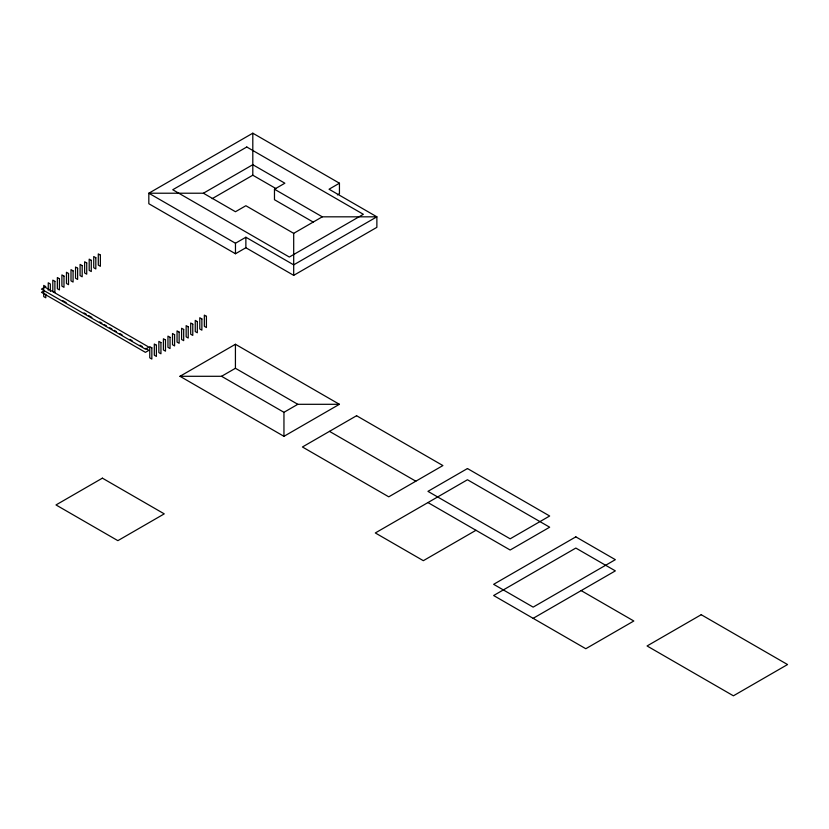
<?xml version="1.0" encoding="UTF-8"?>
<svg xmlns="http://www.w3.org/2000/svg" width="829" height="829" viewBox="0 0 829 829"><rect width="100%" height="100%" fill="white"/><g stroke="black" fill="none" stroke-linecap="round" stroke-linejoin="round"><path stroke-width="1.24" d="M339.444 183.209L252.804 133.189L148.826 193.219L148.826 203.727L235.467 253.747L245.871 247.747L293.694 275.352L376.874 227.333L376.874 216.825L329.051 189.219L339.444 183.209L339.444 193.717L337.362 194.919M274.472 189.219L322.294 216.825L376.874 216.825L293.694 264.855L245.871 237.239L235.467 243.239L148.826 193.219L203.406 193.219L252.804 164.702L284.865 183.209L274.472 189.219L274.472 199.716L313.393 222.193M44.051 290.813L41.45 292.316L145.427 352.346L148.888 350.335L145.531 348.408M212.183 198.649L252.804 175.209L276.016 188.608M203.406 193.219L235.467 211.727L245.871 205.727L293.694 233.343L322.294 216.825M179.976 376.293L235.426 344.273L339.403 404.303L283.953 436.323L179.976 376.293L221.561 376.293L283.953 412.314L297.808 404.303L339.403 404.303M221.561 376.293L235.426 368.283L297.808 404.303M475.981 530.291L423.339 560.684L375.309 532.954L467.463 479.753L549.668 527.203L510.156 550.021L427.951 502.561M533.151 618.33L615.346 570.88L575.834 548.062L493.638 595.523L585.792 648.724L633.822 621.004L581.181 590.611M329.496 431.36L415.826 481.203M45.792 286.606L43.709 285.404L43.709 296.606L45.792 297.808L45.792 294.077M62.807 300.637L66.154 302.575M84.05 312.906L86.278 314.191M88.516 315.486L91.874 317.424M99.698 321.942L101.936 323.227M104.174 324.522L106.402 325.807M109.76 327.745L111.998 329.04M114.236 330.325L116.464 331.621M119.822 333.559L122.06 334.854M129.884 339.372L132.122 340.657M139.946 345.175L142.184 346.47M293.694 233.343L293.694 275.352M283.953 412.314L283.953 436.323M252.804 133.189L252.804 175.209M245.871 237.239L245.871 247.747M235.467 243.239L235.467 253.747M235.426 344.273L235.426 368.283M50.341 291.445L50.341 283.984L48.258 282.782L48.258 290.254M246.773 147.002L172.753 189.737L289.331 257.042L363.351 214.307L246.773 147.002M44.911 287.114L41.45 289.114L145.427 349.144L148.888 347.133L44.911 287.114M102.392 478.157L55.999 504.944L117.863 540.653L164.256 513.866L102.392 478.157M356.574 415.723L302.43 446.986L388.76 496.83L442.904 465.566L356.574 415.723M467.463 468.54L427.951 491.359L510.156 538.819L549.668 516.001L467.463 468.54M575.834 536.86L493.638 584.321L533.151 607.129L615.346 559.668L575.834 536.86M701.22 614.703L647.066 645.967L733.406 695.811L787.55 664.547L701.22 614.703M100.371 255.094L98.288 253.892L98.288 265.104L100.371 266.296L100.371 255.094M206.421 316.326L204.338 315.124L204.338 326.325L206.421 327.528L206.421 316.326M95.822 257.726L93.739 256.524L93.739 267.726L95.822 268.928L95.822 257.726M201.872 318.947L199.789 317.745L199.789 328.958L201.872 330.16L201.872 318.947M91.273 260.347L89.19 259.145L89.19 270.347L91.273 271.549L91.273 260.347M197.323 321.579L195.25 320.377L195.25 331.579L197.323 332.781L197.323 321.579M86.724 262.969L84.641 261.767L84.641 272.979L86.724 274.181L86.724 262.969M192.774 324.201L190.701 322.999L190.701 334.211L192.774 335.403L192.774 324.201M82.175 265.601L80.092 264.399L80.092 275.601L82.175 276.803L82.175 265.601M188.224 326.823L186.152 325.631L186.152 336.833L188.224 338.035L188.224 326.823M77.625 268.223L75.543 267.021L75.543 278.233L77.625 279.425L77.625 268.223M183.675 329.455L181.603 328.253L181.603 339.455L183.675 340.657L183.675 329.455M73.076 270.855L71.004 269.653L71.004 280.855L73.076 282.057L73.076 270.855M179.137 332.077L177.054 330.875L177.054 342.087L179.137 343.289L179.137 332.077M68.527 273.477L66.455 272.275L66.455 283.477L68.527 284.679L68.527 273.477M174.587 334.709L172.505 333.507L172.505 344.709L174.587 345.911L174.587 334.709M63.978 276.098L61.906 274.907L61.906 286.109L63.978 287.311L63.978 276.098M170.038 337.33L167.955 336.128L167.955 347.341L170.038 348.532L170.038 337.33M59.429 278.731L57.356 277.528L57.356 288.73L59.429 289.932L59.429 278.731M165.489 339.952L163.406 338.76L163.406 349.962L165.489 351.164L165.489 339.952M54.89 281.352L52.807 280.15L52.807 291.362L54.89 292.564L54.89 281.352M160.94 342.584L158.857 341.382L158.857 352.584L160.94 353.786L160.94 342.584M156.391 345.206L154.308 344.004L154.308 355.216L156.391 356.418L156.391 345.206M151.842 347.838L149.759 346.636L149.759 357.838L151.842 359.04L151.842 347.838"/></g></svg>
